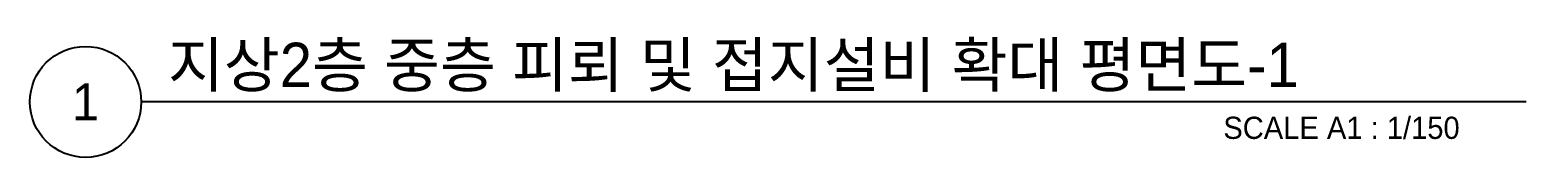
# Model space of a CAD drawing. Header units: millimetres. Extents: x 81900 to 502050, y -708375 to 1238700.
# Drawn here: x 293202 to 323448, y 4425 to 6874 of the extents above; entities that cross this region are included whole.
import ezdxf
from ezdxf.enums import TextEntityAlignment as Align

# ---------------------------------------------------------------- set-up
doc = ezdxf.new("R2010")
doc.units = ezdxf.units.MM
doc.header["$LTSCALE"] = 150
doc.layers.add('-----41 Drawing Title', color=2, linetype='Continuous')
doc.styles.add('ELEC', font='')
doc.styles.get('ELEC').set_extended_font_data('Dotum')

msp = doc.modelspace()

# ---------------------------------------------------------------- linework, layer by layer
at = {"layer": '-----41 Drawing Title', "color": 7}
msp.add_line((323448, 5550), (295452, 5550), dxfattribs=at)
msp.add_circle((294327, 5550), 1125, dxfattribs=at)

# ---------------------------------------------------------------- texts
at = {"layer": '-----41 Drawing Title', "color": 2, "style": 'ELEC'}
msp.add_text('지상2층 중층 피뢰 및 접지설비 확대 평면도-1', height=900, dxfattribs=at).set_placement((295992, 5850))
at = {"layer": '-----41 Drawing Title', "color": 7, "style": 'ELEC'}
msp.add_text('1', height=750, dxfattribs=at).set_placement((294327, 5550), align=Align.MIDDLE)
at = {"layer": '-----41 Drawing Title', "style": 'ELEC'}
msp.add_text('SCALE A1 : 1/150', height=450, dxfattribs=at).set_placement((322106, 4800), align=Align.RIGHT)

doc.saveas('drawing.dxf')
